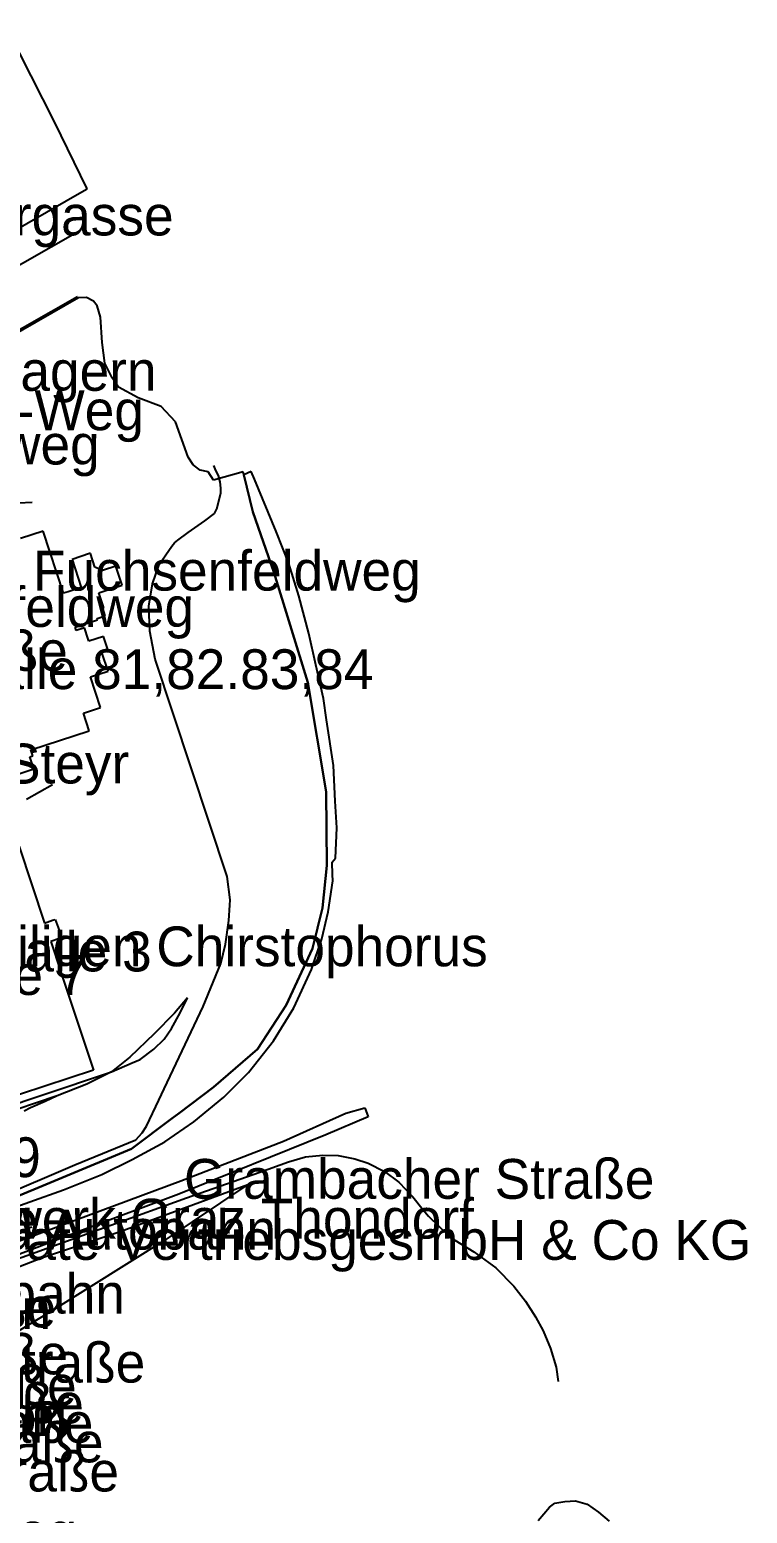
# Model space of a CAD drawing. Extents: x -3657 to 4700, y -7332 to 8131.
# Drawn here: x 3169 to 3952, y 2417 to 4035 of the extents above; entities that cross this region are included whole.
import ezdxf

# ---------------------------------------------------------------- set-up
doc = ezdxf.new("R2010")
doc.units = 0
for name, color, linetype in [('OSM_BUILDING_INDUSTRIAL', 9, 'CONTINUOUS'), ('OSM_HIGHWAY_MOTORWAY', 8, 'CONTINUOUS'), ('OSM_HIGHWAY_PRIMARY_LINK', 8, 'CONTINUOUS'), ('OSM_HIGHWAY_RESIDENTIAL', 8, 'CONTINUOUS'), ('OSM_HIGHWAY_SERVICE', 8, 'CONTINUOUS'), ('OSM_HIGHWAY_TRACK', 8, 'CONTINUOUS'), ('OSM_LABELS', 8, 'CONTINUOUS'), ('OSM_LANDUSE_FARMLAND', 3, 'CONTINUOUS'), ('OSM_LANDUSE_INDUSTRIAL', 3, 'CONTINUOUS'), ('OSM_LANDUSE_SHELTERBELT', 3, 'CONTINUOUS'), ('OSM_RAILWAY_DISUSED', 5, 'CONTINUOUS')]:
    doc.layers.add(name, color=color, linetype=linetype)

msp = doc.modelspace()

# ---------------------------------------------------------------- linework, layer by layer
at = {"layer": 'OSM_BUILDING_INDUSTRIAL'}
for p, q in [((3184.202087, 3488.43437), (3159.362976, 3480.32826)), ((3206.424559, 3420.49427), (3184.202087, 3488.43437)), ((3234.744938, 3463.749097), (3215.594173, 3457.488822)), ((3235.746087, 3464.071562), (3234.744938, 3463.749097)), ((3240.63048, 3449.149203), (3235.746087, 3464.071562)), ((3215.594173, 3457.488822), (3225.643584, 3426.765664)), ((3248.745854, 3445.346336), (3240.63048, 3449.149203)), ((3263.361111, 3450.09436), (3248.745854, 3445.346336)), ((3270.12645, 3429.323147), (3263.361111, 3450.09436)), ((3211.354459, 3422.106597), (3206.424559, 3420.49427)), ((3225.643584, 3426.765664), (3211.354459, 3422.106597)), ((3244.99913, 3421.15032), (3270.12645, 3429.323147)), ((3250.346175, 3404.71571), (3244.99913, 3421.15032)), ((3249.049232, 3404.293169), (3250.346175, 3404.71571)), ((3251.81756, 3395.808996), (3249.049232, 3404.293169)), ((3218.923751, 3383.410762), (3243.406393, 3391.394558)), ((3220.046252, 3379.974839), (3218.923751, 3383.410762)), ((3229.056592, 3382.910385), (3220.046252, 3379.974839)), ((3229.815038, 3380.586411), (3229.056592, 3382.910385)), ((3242.913403, 3392.917928), (3251.81756, 3395.808996)), ((3243.406393, 3391.394558), (3242.913403, 3392.917928)), ((3232.431677, 3372.558137), (3229.815038, 3380.586411)), ((3233.834802, 3368.266013), (3232.431677, 3372.558137)), ((3249.944198, 3373.514414), (3233.834802, 3368.266013)), ((3254.99545, 3358.047199), (3249.944198, 3373.514414)), ((3248.222526, 3355.84554), (3254.99545, 3358.047199)), ((3254.889267, 3335.430151), (3248.222526, 3355.84554)), ((3235.852269, 3329.225474), (3254.889267, 3335.430151)), ((3246.720802, 3295.944833), (3235.852269, 3329.225474)), ((3228.03269, 3289.851351), (3246.720802, 3295.944833)), ((3234.335377, 3270.559031), (3228.03269, 3289.851351)), ((3170.701746, 3249.798938), (3234.335377, 3270.559031)), ((3169.746104, 3242.104249), (3172.878486, 3243.127243)), ((3174.031325, 3228.994367), (3169.746104, 3242.104249)), ((3172.878486, 3243.127243), (3170.701746, 3249.798938)), ((3135.638781, 3216.45158), (3174.031325, 3228.994367)), ((3157.990189, 3144.363909), (3185.408017, 3060.83428)), ((3185.408017, 3060.83428), (3194.297005, 3064.070052)), ((3194.297005, 3064.070052), (3197.368712, 3064.759461)), ((3197.368712, 3064.759461), (3201.449152, 3052.972799)), ((3200.971331, 3043.565708), (3192.362968, 3040.563445)), ((3202.04074, 3043.966009), (3200.971331, 3043.565708)), ((3201.449152, 3052.972799), (3204.225065, 3044.62206)), ((3204.225065, 3044.62206), (3202.04074, 3043.966009)), ((3192.362968, 3040.563445), (3202.981214, 3008.572664)), ((3202.981214, 3008.572664), (3203.80792, 3006.137495)), ((3203.80792, 3006.137495), (3239.030159, 2900.335523)), ((3239.030159, 2900.335523), (3128.926533, 2864.24165))]:
    msp.add_line(p, q, dxfattribs=at)
at = {"layer": 'OSM_HIGHWAY_MOTORWAY'}
msp.add_line((3067.530318, 2691.933991), (3171.740817, 2729.617952), dxfattribs=at)
at = {"layer": 'OSM_HIGHWAY_PRIMARY_LINK'}
for p, q in [((3420.458059, 2789.26291), (3451.690871, 2800.538076)), ((3451.690871, 2800.538076), (3470.060436, 2805.641923)), ((3470.060436, 2805.641923), (3489.135357, 2807.643432)), ((3489.135357, 2807.643432), (3505.646729, 2807.309847)), ((3505.646729, 2807.309847), (3524.175568, 2803.684892)), ((3524.175568, 2803.684892), (3538.707396, 2798.825674)), ((3340.328225, 2761.00828), (3420.458059, 2789.26291)), ((3538.707396, 2798.825674), (3556.295762, 2789.874483)), ((3556.295762, 2789.874483), (3572.154871, 2778.154537)), ((3572.154871, 2778.154537), (3587.073506, 2762.198065)), ((3175.222085, 2701.318843), (3340.328225, 2761.00828)), ((3587.073506, 2762.198065), (3598.389523, 2747.865039)), ((3598.389523, 2747.865039), (3604.350909, 2741.226702)), ((3604.350909, 2741.226702), (3628.355729, 2717.875768)), ((3628.355729, 2717.875768), (3653.854689, 2702.05273)), ((2987.832798, 2634.790918), (3175.222085, 2701.318843)), ((3653.854689, 2702.05273), (3677.685066, 2684.71744)), ((3677.685066, 2684.71744), (3697.306068, 2664.680115)), ((3697.306068, 2664.680115), (3710.267912, 2648.312221)), ((3710.267912, 2648.312221), (3721.022678, 2631.177083)), ((3721.022678, 2631.177083), (3729.403508, 2616.110171)), ((3729.403508, 2616.110171), (3737.541635, 2596.706656)), ((3737.541635, 2596.706656), (3743.540944, 2576.569255)), ((3743.540944, 2576.569255), (3745.679762, 2560.801814))]:
    msp.add_line(p, q, dxfattribs=at)
at = {"layer": 'OSM_HIGHWAY_RESIDENTIAL'}
for p, q in [((2757.250004, 3549.902926), (3221.661742, 3814.891555)), ((3038.663858, 3640.10425), (3221.631404, 3744.204941))]:
    msp.add_line(p, q, dxfattribs=at)
at = {"layer": 'OSM_HIGHWAY_SERVICE'}
for p, q in [((3371.689972, 3556.38559), (3370.135158, 3559.977186)), ((3371.796155, 3556.152081), (3371.689972, 3556.38559)), ((3372.099533, 3555.084609), (3371.796155, 3556.152081)), ((3375.376021, 3549.15792), (3372.099533, 3555.084609)), ((3377.317643, 3542.241595), (3375.376021, 3549.15792)), ((3373.608841, 3512.474713), (3378.000244, 3529.65433)), ((3377.9244, 3535.069522), (3377.317643, 3542.241595)), ((3378.000244, 3529.65433), (3377.9244, 3535.069522)), ((3172.195885, 3519.669025), (3157.34551, 3518.823944)), ((3371.121138, 3507.526539), (3373.608841, 3512.474713)), ((3342.22434, 3486.710849), (3360.24502, 3499.520504)), ((3360.24502, 3499.520504), (3371.121138, 3507.526539)), ((3330.908324, 3478.615858), (3342.22434, 3486.710849)), ((3310.528876, 3451.773403), (3324.560129, 3471.988641)), ((3324.560129, 3471.988641), (3327.184353, 3475.368966)), ((3327.184353, 3475.368966), (3330.908324, 3478.615858)), ((3303.22504, 3430.991071), (3310.528876, 3451.773403)), ((3299.387302, 3406.606024), (3303.22504, 3430.991071)), ((3300.373282, 3379.163116), (3299.387302, 3406.606024)), ((3306.38776, 3348.729064), (3300.373282, 3379.163116)), ((3384.613894, 3111.494688), (3306.38776, 3348.729064)), ((3194.403188, 3211.670198), (3165.7946, 3195.669248)), ((3387.996564, 3086.120006), (3384.613894, 3111.494688)), ((3386.631361, 3063.514078), (3387.655263, 3080.404587)), ((3387.655263, 3080.404587), (3387.996564, 3086.120006)), ((3383.005989, 3037.928125), (3386.631361, 3063.514078)), ((3377.863724, 3016.745491), (3383.005989, 3037.928125)), ((3358.500594, 2969.943547), (3377.863724, 3016.745491)), ((3333.676652, 2963.049461), (3341.602414, 2979.350638)), ((3316.111039, 2880.109166), (3358.500594, 2969.943547)), ((3324.097477, 2945.869845), (3333.676652, 2963.049461)), ((3316.042779, 2934.238856), (3324.097477, 2945.869845)), ((3304.946712, 2923.330634), (3316.042779, 2934.238856)), ((3290.043246, 2912.122185), (3304.946712, 2923.330634)), ((3248.65484, 2895.120481), (3258.461549, 2898.41185)), ((3258.461549, 2898.41185), (3281.290777, 2908.452752)), ((3281.290777, 2908.452752), (3290.043246, 2912.122185)), ((3129.502952, 2855.24598), (3248.65484, 2895.120481)), ((3296.74791, 2839.356225), (3310.164822, 2867.588617)), ((3310.164822, 2867.588617), (3316.111039, 2880.109166)), ((3292.189648, 2831.883926), (3296.74791, 2839.356225)), ((3218.817569, 2797.213348), (3285.083008, 2824.189237)), ((3285.083008, 2824.189237), (3292.189648, 2831.883926)), ((3112.764046, 2751.868057), (3218.817569, 2797.213348))]:
    msp.add_line(p, q, dxfattribs=at)
at = {"layer": 'OSM_HIGHWAY_TRACK'}
for p, q in [((3736.237108, 2423.676231), (3742.137819, 2428.190745)), ((3742.137819, 2428.190745), (3753.067028, 2429.82531)), ((3753.067028, 2429.82531), (3764.618162, 2430.581436)), ((3764.618162, 2430.581436), (3777.549669, 2426.934242)), ((3723.806176, 2408.987381), (3736.237108, 2423.676231)), ((3777.549669, 2426.934242), (3789.85925, 2418.405591)), ((3789.85925, 2418.405591), (3801.53932, 2408.364689))]:
    msp.add_line(p, q, dxfattribs=at)
at = {"layer": 'OSM_LANDUSE_FARMLAND'}
for p, q in [((3196.420655, 3934.870881), (3145.559257, 4035.257661)), ((3231.984194, 3861.593425), (3196.420655, 3934.870881)), ((2728.148425, 3571.774968), (3221.282519, 3855.366509)), ((3221.282519, 3855.366509), (3231.984194, 3861.593425)), ((3267.926956, 2724.236117), (3407.336941, 2775.730488)), ((3407.336941, 2775.730488), (3316.679874, 2714.829027)), ((3183.223692, 2696.014845), (3267.926956, 2724.236117)), ((3316.679874, 2714.829027), (3194.327343, 2638.082288)), ((2974.908876, 2614.486725), (3183.223692, 2696.014845)), ((3194.327343, 2638.082288), (2913.269958, 2468.776893))]:
    msp.add_line(p, q, dxfattribs=at)
at = {"layer": 'OSM_LANDUSE_INDUSTRIAL'}
for p, q in [((3222.54154, 3742.69269), (3026.961034, 3630.174543)), ((3231.218163, 3743.104111), (3222.54154, 3742.69269)), ((3239.068081, 3739.078854), (3231.218163, 3743.104111)), ((3243.125768, 3733.863812), (3239.068081, 3739.078854)), ((3246.576698, 3721.510056), (3243.125768, 3733.863812)), ((3248.359046, 3694.056029), (3246.576698, 3721.510056)), ((3251.47626, 3671.650251), (3248.359046, 3694.056029)), ((3259.386853, 3655.471389), (3251.47626, 3671.650251)), ((3266.394895, 3645.219217), (3259.386853, 3655.471389)), ((3287.798245, 3633.677183), (3266.394895, 3645.219217)), ((3312.971072, 3624.32569), (3287.798245, 3633.677183)), ((3328.450958, 3607.424061), (3312.971072, 3624.32569)), ((3342.102988, 3568.850541), (3328.450958, 3607.424061)), ((3347.700321, 3560.455324), (3342.102988, 3568.850541)), ((3355.406134, 3554.762144), (3347.700321, 3560.455324)), ((3364.105511, 3552.960786), (3355.406134, 3554.762144)), ((3369.809026, 3543.865041), (3364.105511, 3552.960786)), ((3402.293274, 3553.027503), (3369.809026, 3543.865041)), ((3403.089642, 3549.769492), (3402.293274, 3553.027503)), ((3412.903935, 3509.494689), (3403.089642, 3549.769492)), ((3435.649735, 3443.578337), (3412.903935, 3509.494689)), ((3472.608815, 3323.120873), (3435.649735, 3443.578337)), ((3492.715222, 3203.808717), (3472.608815, 3323.120873)), ((3493.412993, 3123.470382), (3492.715222, 3203.808717)), ((3488.907823, 3077.257771), (3493.412993, 3123.470382)), ((3477.95586, 3033.146743), (3488.907823, 3077.257771)), ((3449.104569, 2971.300125), (3477.95586, 3033.146743)), ((3417.795913, 2923.18608), (3449.104569, 2971.300125)), ((3369.740766, 2881.632536), (3417.795913, 2923.18608)), ((3332.265942, 2853.444622), (3369.740766, 2881.632536)), ((3324.385687, 2847.517933), (3332.265942, 2853.444622)), ((3280.5475, 2814.548637), (3324.385687, 2847.517933)), ((3117.853219, 2747.097794), (3280.5475, 2814.548637))]:
    msp.add_line(p, q, dxfattribs=at)
at = {"layer": 'OSM_LANDUSE_SHELTERBELT'}
for p, q in [((3411.00782, 3553.30549), (3403.089642, 3549.769492)), ((3403.089642, 3549.769492), (3412.903935, 3509.494689)), ((3414.435997, 3545.121544), (3411.00782, 3553.30549)), ((3438.387726, 3487.889515), (3414.435997, 3545.121544)), ((3412.903935, 3509.494689), (3435.649735, 3443.578337)), ((3452.077678, 3453.029906), (3438.387726, 3487.889515)), ((3462.953796, 3417.603202), (3452.077678, 3453.029906)), ((3435.649735, 3443.578337), (3472.608815, 3323.120873)), ((3473.829914, 3376.750186), (3462.953796, 3417.603202)), ((3481.520557, 3342.635582), (3473.829914, 3376.750186)), ((3489.78762, 3305.763345), (3481.520557, 3342.635582)), ((3472.608815, 3323.120873), (3492.715222, 3203.808717)), ((3493.079276, 3282.42353), (3489.78762, 3305.763345)), ((3500.557555, 3232.797234), (3493.079276, 3282.42353)), ((3502.711542, 3193.823412), (3500.557555, 3232.797234)), ((3492.715222, 3203.808717), (3493.412993, 3123.470382)), ((3504.418046, 3164.812656), (3502.711542, 3193.823412)), ((3502.939076, 3131.509775), (3504.418046, 3164.812656)), ((3493.412993, 3123.470382), (3488.907823, 3077.257771)), ((3499.199937, 3127.195412), (3502.939076, 3131.509775)), ((3499.541238, 3113.718587), (3499.199937, 3127.195412)), ((3500.110072, 3107.035772), (3499.541238, 3113.718587)), ((3495.00573, 3073.043483), (3500.110072, 3107.035772)), ((3488.907823, 3077.257771), (3477.95586, 3033.146743)), ((3487.861167, 3043.699142), (3495.00573, 3073.043483)), ((3476.643749, 3010.051557), (3487.861167, 3043.699142)), ((3477.95586, 3033.146743), (3449.104569, 2971.300125)), ((3457.599166, 2968.353459), (3476.643749, 3010.051557)), ((3449.104569, 2971.300125), (3417.795913, 2923.18608)), ((3435.149161, 2932.315184), (3457.599166, 2968.353459)), ((3408.171231, 2897.644606), (3435.149161, 2932.315184)), ((3417.795913, 2923.18608), (3369.740766, 2881.632536)), ((3381.307069, 2870.913345), (3408.171231, 2897.644606)), ((3369.740766, 2881.632536), (3332.265942, 2853.444622)), ((3348.314662, 2844.170965), (3381.307069, 2870.913345)), ((3332.265942, 2853.444622), (3324.385687, 2847.517933)), ((3446.267981, 2822.866017), (3514.293015, 2853.422383)), ((3538.555707, 2849.463844), (3492.373922, 2829.893537)), ((3514.293015, 2853.422383), (3535.044101, 2859.382431)), ((3535.044101, 2859.382431), (3538.555707, 2849.463844)), ((3324.385687, 2847.517933), (3280.5475, 2814.548637)), ((3316.914992, 2822.076533), (3348.314662, 2844.170965)), ((3281.207348, 2803.039962), (3316.914992, 2822.076533)), ((3492.373922, 2829.893537), (3332.076331, 2765.189209)), ((3334.093797, 2779.822461), (3446.267981, 2822.866017)), ((3280.5475, 2814.548637), (3117.853219, 2747.097794)), ((3248.108759, 2786.727666), (3281.207348, 2803.039962)), ((3206.394221, 2769.948352), (3248.108759, 2786.727666)), ((3002.652836, 2656.496168), (3334.093797, 2779.822461)), ((3009.258901, 2699.361812), (3206.394221, 2769.948352)), ((3332.076331, 2765.189209), (3227.168061, 2725.9374)), ((3227.168061, 2725.9374), (3099.74911, 2677.211783))]:
    msp.add_line(p, q, dxfattribs=at)
at = {"layer": 'OSM_RAILWAY_DISUSED'}
for p, q in [((3341.602414, 2979.350638), (3327.36638, 2962.582443)), ((3327.36638, 2962.582443), (3305.037726, 2940.154426)), ((3305.037726, 2940.154426), (3278.734814, 2914.579593)), ((3278.734814, 2914.579593), (3258.461549, 2898.41185)), ((3258.461549, 2898.41185), (3231.786998, 2884.901667)), ((3231.786998, 2884.901667), (3199.446855, 2872.481194)), ((3199.446855, 2872.481194), (3131.588679, 2849.575039)), ((3186.174047, 2866.332114), (3170.246678, 2859.093324)), ((3199.446855, 2872.481194), (3186.174047, 2866.332114)), ((3170.246678, 2859.093324), (3163.246221, 2855.479489))]:
    msp.add_line(p, q, dxfattribs=at)

# ---------------------------------------------------------------- texts
at = {"layer": 'OSM_LABELS'}
for s, p in [('Pambergergasse', (2884.242343, 3810.817573)), ('Rauslagern', (3010.854482, 3641.345464)), ('Lorenz-Vest-Weg', (2842.265368, 3598.411831)), ('Ampfererweg', (2900.548574, 3560.996016)), ('Bezirkssportplatz Fuchsenfeldweg', (2714.900899, 3423.433523)), ('Spielplatz Fuchsenfeldweg', (2658.000585, 3383.838245)), ('Liebenauer Hauptstraße', (2584.808152, 3335.883542)), ('Halle 81,82.83,84', (3089.104081, 3315.986907)), ('Magna Steyr', (2948.7966, 3213.071855)), ('Apotheke Thondorf Zum Heiligen Chirstophorus', (2439.371142, 3013.66698)), ('Halle 3', (3121.769751, 3008.047577)), ('Halle 7', (3051.692338, 2982.401747)), ('Halle 9', (3000.811497, 2783.699458)), ('Grambacher Straße', (3337.662829, 2760.044681)), ('Liebenauer Hauptstraße', (2552.277236, 2715.199312)), ('Umspannwerk Graz Thondorf', (2892.288304, 2716.637056)), ('Lactan Chemikalien und Laborgeräte VertriebsgesmbH & Co KG', (2294.302066, 2693.457362)), ('Süd Autobahn', (3070.010437, 2704.693609)), ('Süd Autobahn', (2905.240232, 2634.773937)), ('Liebenauer Hauptstraße', (2572.104587, 2619.84047)), ('Süd Autobahn', (2824.647597, 2617.956785)), ('Liebenauer Hauptstraße', (2585.102309, 2568.584933)), ('Grambacher Straße', (2782.450373, 2559.572638)), ('Liebenauer Hauptstraße', (2594.514993, 2534.717718)), ('Liebenauer Hauptstraße', (2602.417017, 2515.07846)), ('Pumpstation Thondorf', (2641.06364, 2501.188824)), ('Grambacher Straße', (2680.320485, 2501.390988)), ('Liebenauer Hauptstraße', (2612.71048, 2493.910861)), ('Liebenauer Hauptstraße', (2623.824159, 2472.579759)), ('Liebenauer Hauptstraße', (2640.685065, 2440.818734)), ('Kreuzäckerweg', (2820.94431, 2374.433557))]:
    msp.add_text(s, height=43.418293, dxfattribs=at).set_placement(p)

doc.saveas('drawing.dxf')
